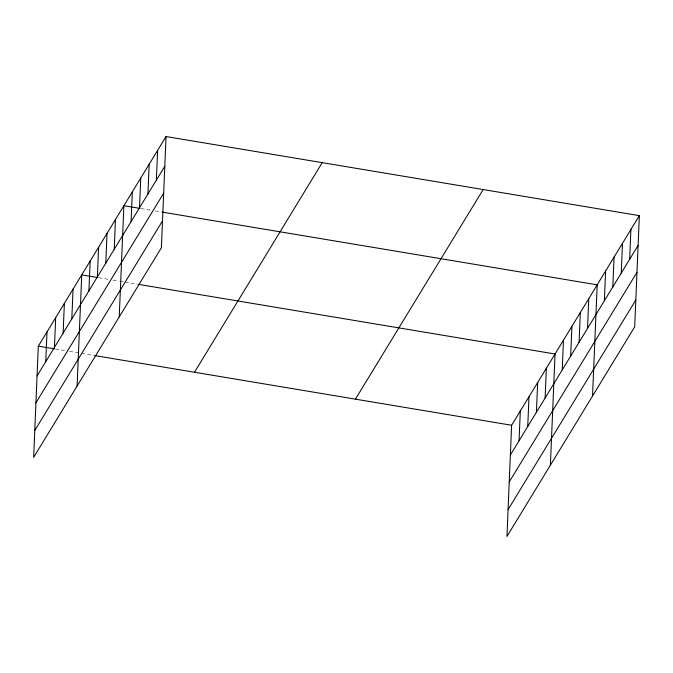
<?xml version="1.0" encoding="UTF-8"?>
<svg xmlns="http://www.w3.org/2000/svg" width="673" height="673" viewBox="0 0 673 673"><rect width="100%" height="100%" fill="white"/><g stroke="black" fill="none" stroke-linecap="round" stroke-linejoin="round"><path stroke-width="0.5" stroke-dasharray="3.37 2.52" d="M141.027 208.571L151.097 210.262M155.135 210.935L161.175 211.945M98.872 277.747L108.95 279.43M112.98 280.103L119.028 281.112M120.03 281.28L124.059 281.953M125.069 282.122L137.166 284.141M55.438 349.009L67.536 351.028M69.546 351.365L80.634 353.216M81.643 353.384L93.732 355.411"/><path stroke-width="1.01" d="M166.046 136.543L38.311 346.141L33.65 457.346L161.385 247.74L166.046 136.543L639.35 215.654L634.689 326.859L506.954 536.457L511.615 425.26L639.35 215.654M45.747 361.653L47.001 331.89M54.437 347.394L55.682 317.639M63.119 333.143L64.372 303.388M71.809 318.893L73.054 289.129M77.084 386.075L81.744 274.878L97.863 277.579M88.92 290.803L90.174 261.048M97.358 276.973L98.603 247.21M105.787 263.135L107.032 233.38M114.217 249.304L115.462 219.541M119.23 316.907L123.891 205.711L140.018 208.403M131.075 221.636L132.32 191.881M139.504 207.806L140.758 178.042M147.934 193.967L149.187 164.212M156.372 180.137L157.617 150.373M519.051 440.765L520.305 411.01M527.741 426.514L528.986 396.759M536.423 412.263L537.677 382.5M545.113 398.012L546.358 368.249M550.388 465.194L555.048 353.998L138.167 284.309M562.224 369.923L563.478 340.159M570.662 356.084L571.907 326.329M579.091 342.254L580.336 312.499M587.521 328.424L588.766 298.661M592.534 396.027L597.195 284.83L162.185 212.113M604.379 300.755L605.624 270.992M612.809 286.917L614.062 257.162M621.238 273.087L622.491 243.323M629.676 259.248L630.921 229.493M37.065 375.904L164.801 166.298M35.938 402.782L163.674 193.176M34.777 430.468L162.513 220.862M194.497 372.253L322.232 162.647M355.428 399.156L483.164 189.55M510.37 455.024L638.105 245.418M509.242 481.893L636.978 272.287M508.081 509.587L635.817 299.981M38.311 346.141L54.437 348.841M94.742 355.58L511.615 425.26"/></g></svg>
